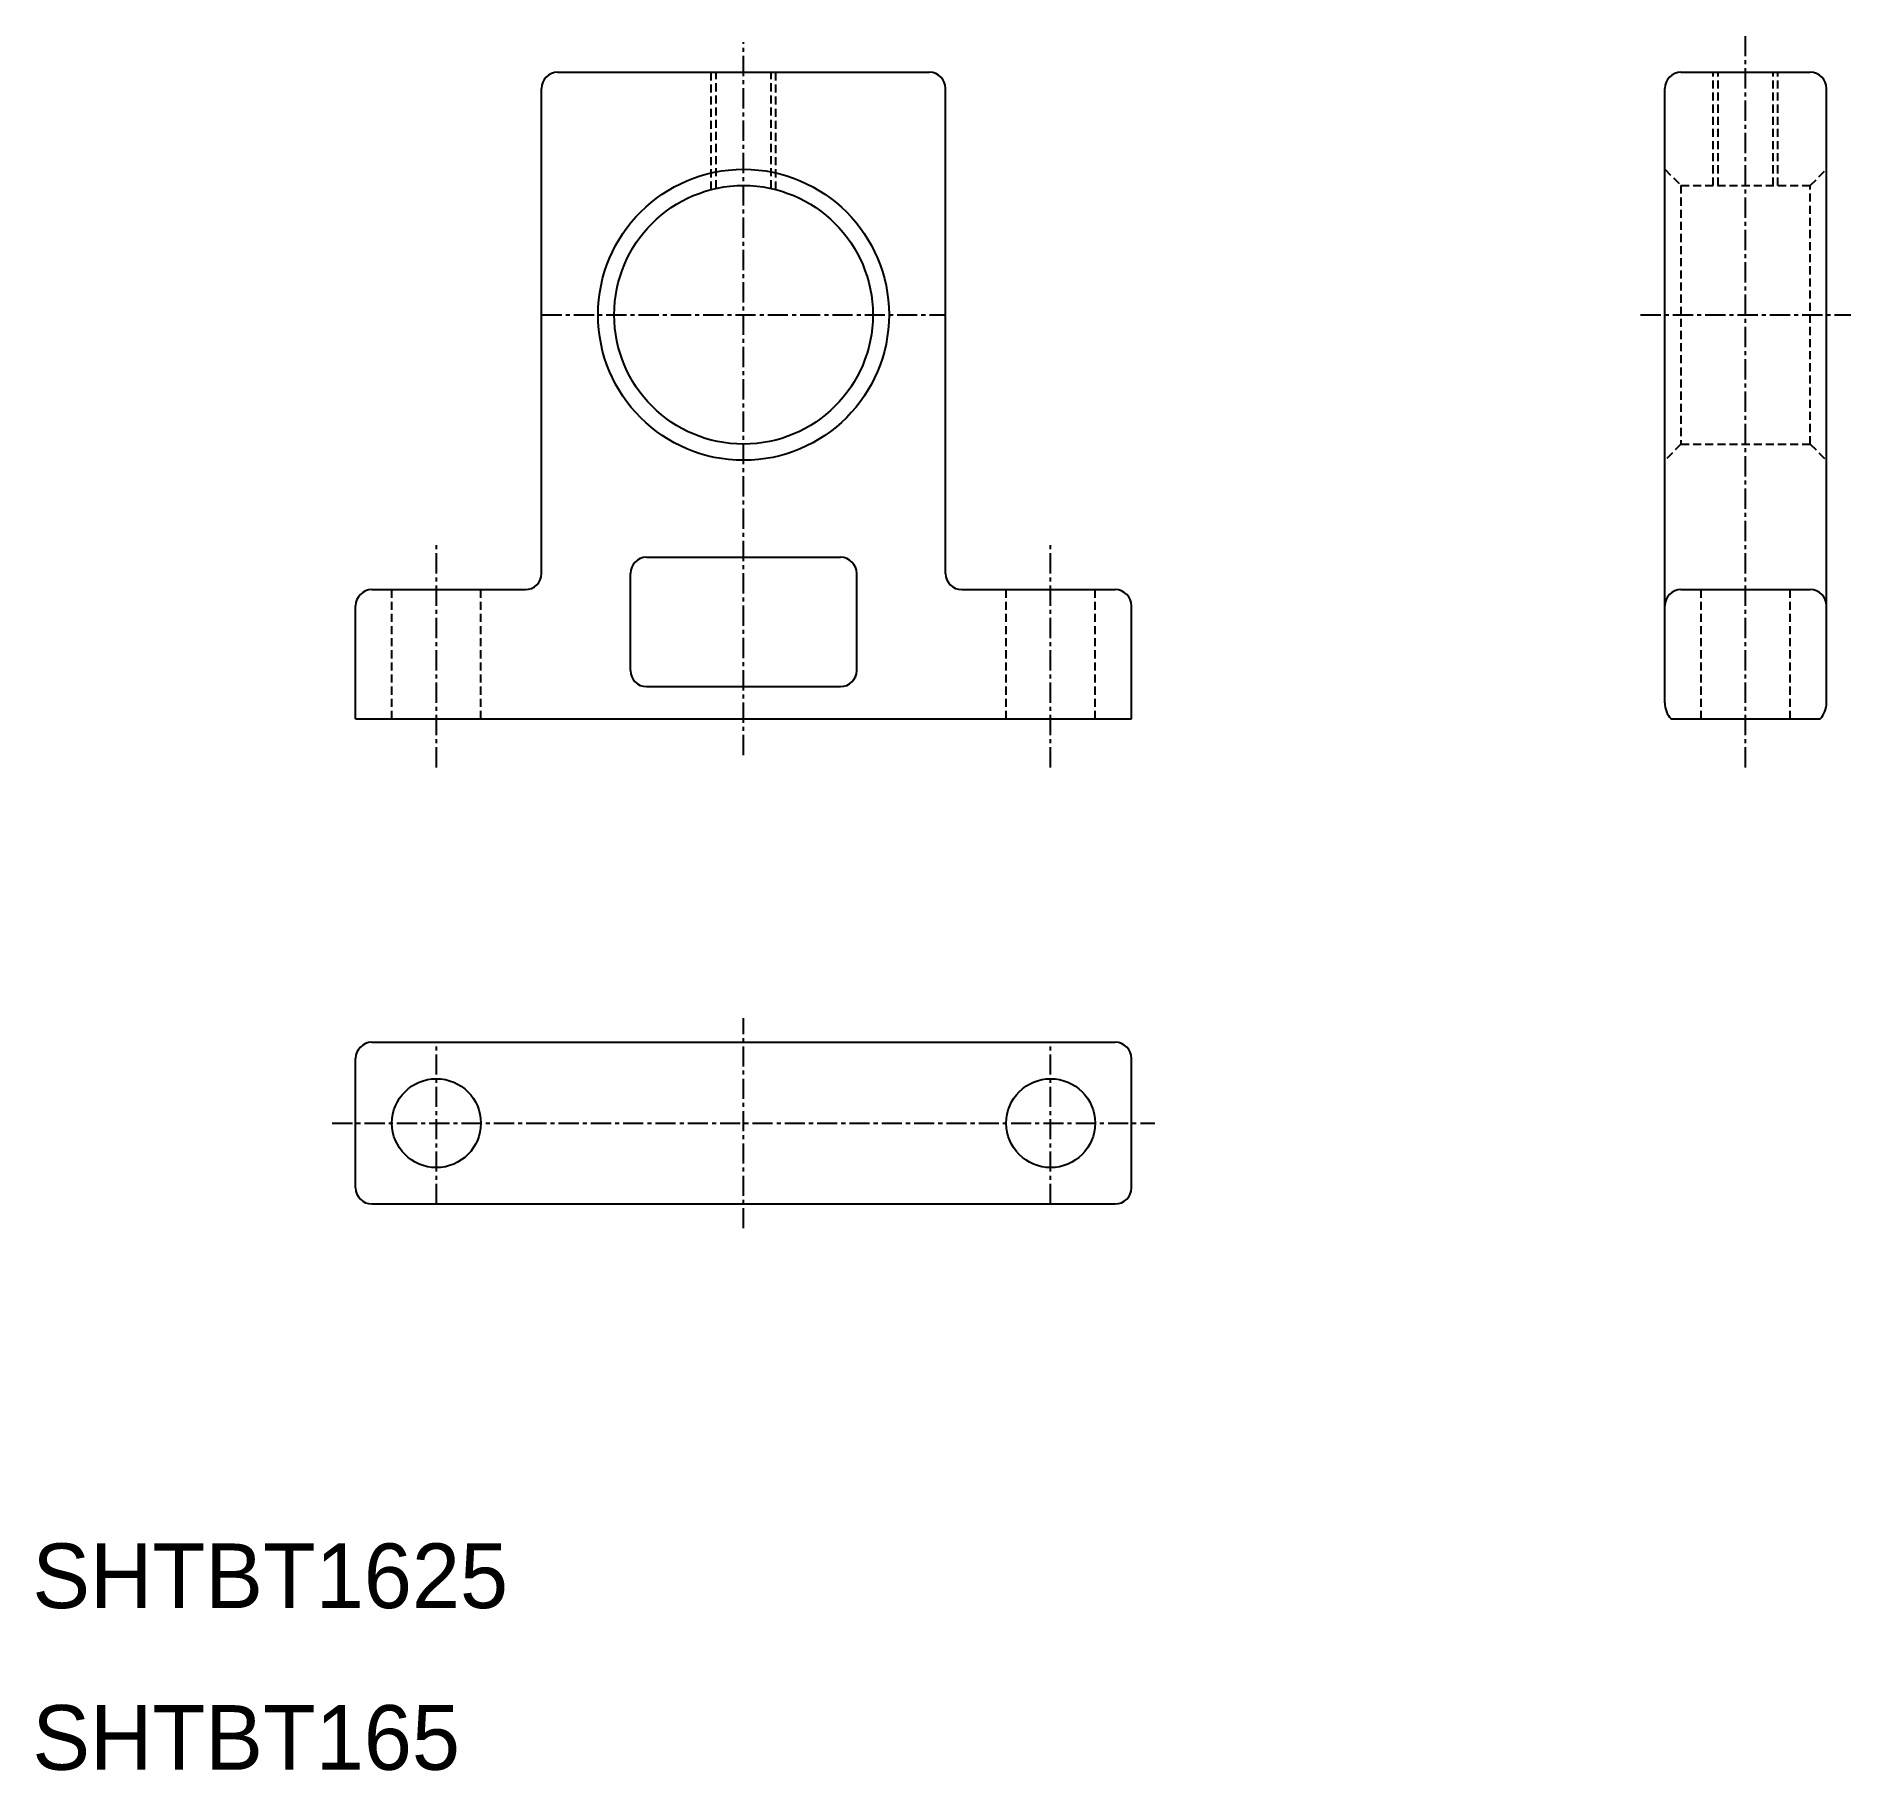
# Model space of a CAD drawing. Extents: x 10 to 122, y 10 to 117.
import ezdxf

# ---------------------------------------------------------------- set-up
doc = ezdxf.new("R2010")
doc.units = 0
doc.linetypes.add('CENTER', pattern=[2, 1.25, -0.25, 0.25, -0.25])
doc.linetypes.add('DASHED', pattern=[0.75, 0.5, -0.25])
doc.layers.get('0').update_dxf_attribs({"linetype": 'CONTINUOUS'})
doc.layers.add('CENTER', color=1, linetype='CENTER')

msp = doc.modelspace()

# ---------------------------------------------------------------- linework, layer by layer
at = {"color": 7, "linetype": 'CONTINUOUS'}
for p, q in [((42.5, 115), (65.5, 115)), ((112, 115), (120, 115)), ((41.5, 84), (41.5, 114)), ((66.5, 84), (66.5, 114)), ((111, 76), (111, 114)), ((121, 76), (121, 114)), ((48, 85), (60, 85)), ((47, 78), (47, 84)), ((61, 78), (61, 84)), ((30, 75), (30, 82)), ((31, 83), (40.5, 83)), ((67.5, 83), (77, 83)), ((78, 75), (78, 82)), ((112, 83), (120, 83)), ((48, 77), (60, 77)), ((30, 75), (78, 75)), ((111.38, 75), (120.62, 75)), ((30, 46), (30, 54)), ((31, 55), (77, 55)), ((78, 46), (78, 54)), ((31, 45), (77, 45))]:
    msp.add_line(p, q, dxfattribs=at)
at = {"color": 3, "linetype": 'DASHED'}
for p, q in [((52, 107.75), (52, 115)), ((52.3, 107.82), (52.3, 115)), ((55.7, 107.82), (55.7, 115)), ((56, 107.75), (56, 115)), ((114, 108), (114, 115)), ((114.3, 108), (114.3, 115)), ((117.7, 108), (117.7, 115)), ((118, 108), (118, 115)), ((111, 109), (112, 108)), ((120, 108), (121, 109)), ((112, 108), (120, 108)), ((112, 108), (112, 92)), ((120, 92), (120, 108)), ((112, 92), (111, 91)), ((112, 92), (120, 92)), ((120, 92), (121, 91)), ((32.25, 75), (32.25, 83)), ((37.75, 75), (37.75, 83)), ((70.25, 75), (70.25, 83)), ((75.75, 75), (75.75, 83)), ((113.25, 75), (113.25, 83)), ((118.75, 75), (118.75, 83))]:
    msp.add_line(p, q, dxfattribs=at)
at = {"color": 7, "linetype": 'CONTINUOUS'}
for centre, radius in [((54, 100), 9), ((54, 100), 8), ((35, 50), 2.75), ((73, 50), 2.75)]:
    msp.add_circle(centre, radius, dxfattribs=at)
for centre, radius, start, end in [((42.5, 114), 1, 90, 180), ((65.5, 114), 1, 0, 90), ((112, 114), 1, 90, 180), ((120, 114), 1, 0, 90), ((48, 84), 1, 90, 180), ((60, 84), 1, 0, 90), ((40.5, 84), 1, 270, 0), ((67.5, 84), 1, 180, 270), ((31, 82), 1, 90, 180), ((77, 82), 1, 0, 90), ((112, 82), 1, 90, 180), ((120, 82), 1, 0, 90), ((48, 78), 1, 180, 270), ((60, 78), 1, 270, 0), ((112.5, 76), 1.5, 180, 221.8103), ((119.5, 76), 1.5, 318.1897, 0), ((31, 54), 1, 90, 180), ((77, 54), 1, 0, 90), ((31, 46), 1, 180, 270), ((77, 46), 1, 270, 0)]:
    msp.add_arc(centre, radius, start, end, dxfattribs=at)
at = {"layer": 'CENTER', "color": 1, "linetype": 'CENTER'}
for p, q in [((54, 72.76), (54, 116.86)), ((116, 72), (116, 117.23)), ((41.5, 100), (66.5, 100)), ((109.5, 100), (122.5, 100)), ((35, 72), (35, 86)), ((73, 72), (73, 86)), ((54, 43.5), (54, 56.5)), ((35, 45), (35, 55)), ((73, 45), (73, 55)), ((28.55, 50), (79.45, 50))]:
    msp.add_line(p, q, dxfattribs=at)

# ---------------------------------------------------------------- texts
at = {"color": 7, "linetype": 'CONTINUOUS'}
for s, p in [('SHTBT1625', (10, 20)), ('SHTBT165', (10, 10))]:
    msp.add_text(s, height=4, dxfattribs=at).set_placement(p)

doc.saveas('drawing.dxf')
